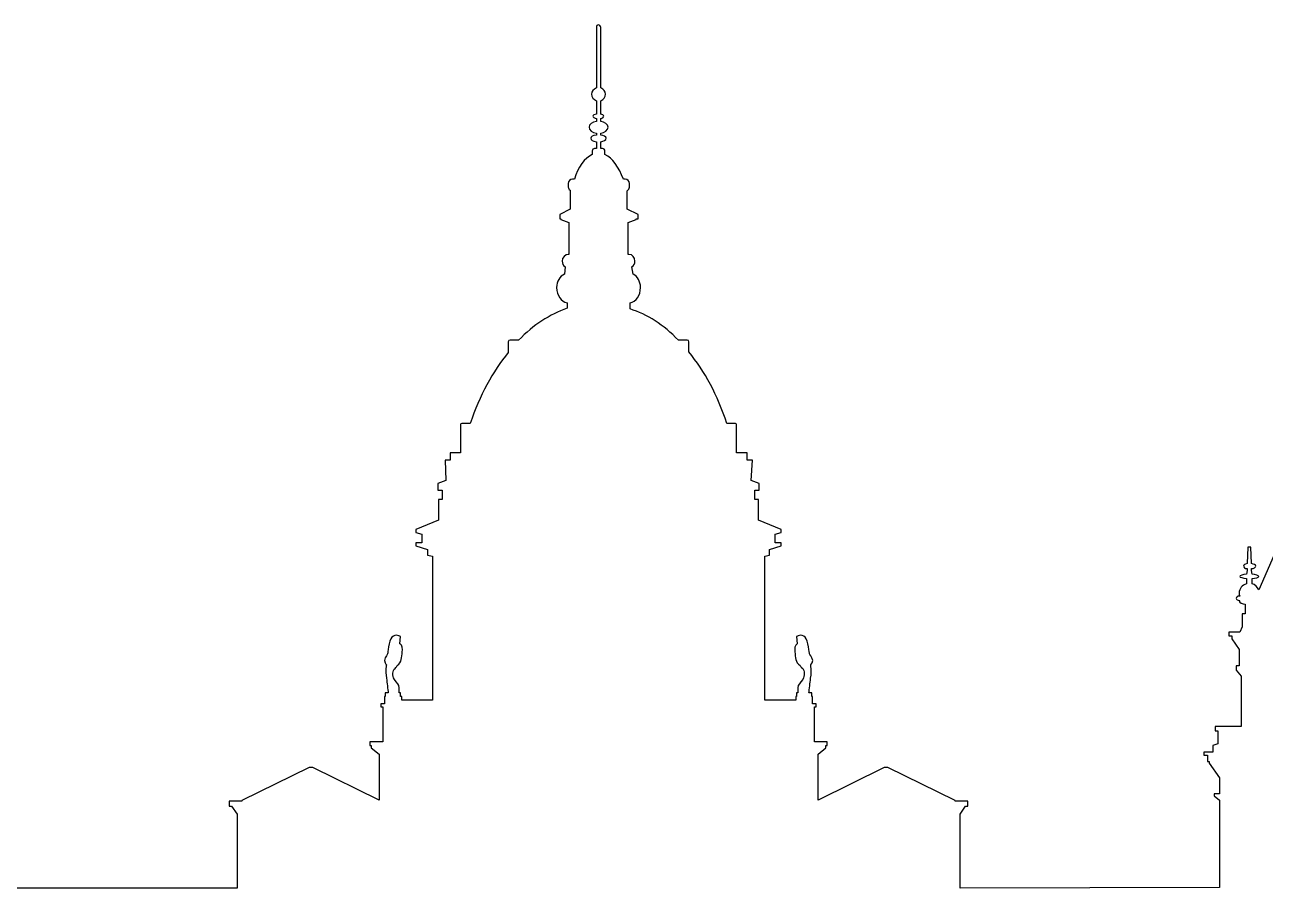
# Model space of a CAD drawing. Extents: x -1462 to 1445, y -1837 to 1335.
# Drawn here: x -1087.1 to -962, y 1157.8 to 1244.8 of the extents above; entities that cross this region are included whole.
import ezdxf

# ---------------------------------------------------------------- set-up
doc = ezdxf.new("R2010")
doc.units = 0
doc.layers.add('Calque_1', color=7, linetype='CONTINUOUS')

msp = doc.modelspace()

# ---------------------------------------------------------------- linework, layer by layer
at = {"layer": 'Calque_1', "color": 1}
for p, q in [((-1029.478494, 1244.603153), (-1029.478494, 1238.491603)), ((-1029.046296, 1238.491479), (-1029.046296, 1244.603153)), ((-1029.478494, 1237.194853), (-1029.478494, 1235.836703)), ((-1029.046296, 1235.836578), (-1029.046296, 1237.194728)), ((-1029.478494, 1235.405081), (-1029.478494, 1235.09625)), ((-1029.046296, 1235.096126), (-1029.046296, 1235.404957)), ((-1029.478494, 1233.922888), (-1029.478494, 1233.738074)), ((-1029.046296, 1233.737949), (-1029.046296, 1233.922764)), ((-1029.910744, 1232.133122), (-1029.910744, 1231.762262)), ((-1029.478494, 1232.379929), (-1029.663937, 1232.379929)), ((-1029.478494, 1233.059017), (-1029.478494, 1232.379929)), ((-1029.046296, 1232.379804), (-1029.046296, 1233.058892)), ((-1028.861477, 1232.379804), (-1029.046296, 1232.379804)), ((-1028.61467, 1231.762137), (-1028.61467, 1232.132997)), ((-1032.318074, 1228.861157), (-1032.318074, 1228.490302)), ((-1031.701057, 1229.292778), (-1031.886448, 1229.292778)), ((-1026.576927, 1229.292653), (-1026.762318, 1229.292653)), ((-1026.145301, 1228.490177), (-1026.145301, 1228.861032)), ((-1032.133307, 1228.182069), (-1032.133307, 1226.268249)), ((-1026.392108, 1226.268124), (-1026.392108, 1228.119951)), ((-1032.133307, 1226.268249), (-1033.182574, 1225.71258)), ((-1025.280852, 1225.712455), (-1026.392108, 1226.268124)), ((-1033.182574, 1225.71258), (-1033.182574, 1225.28033)), ((-1033.182574, 1225.28033), (-1033.059171, 1225.28033)), ((-1033.059171, 1225.28033), (-1033.059171, 1225.218337)), ((-1033.059171, 1225.218337), (-1032.25671, 1224.910104)), ((-1032.25671, 1224.910104), (-1032.25671, 1221.699534)), ((-1026.268704, 1224.909979), (-1025.466244, 1225.218212)), ((-1026.268704, 1221.699409), (-1026.268704, 1224.909979)), ((-1025.466244, 1225.218212), (-1025.466244, 1225.280205)), ((-1025.466244, 1225.280205), (-1025.280852, 1225.280205)), ((-1025.280852, 1225.280205), (-1025.280852, 1225.712455)), ((-1032.25671, 1221.699534), (-1032.318074, 1221.699534)), ((-1026.206717, 1221.699409), (-1026.268704, 1221.699409)), ((-1032.626921, 1220.464808), (-1032.68896, 1219.724324)), ((-1025.774467, 1219.7242), (-1025.89787, 1220.464683)), ((-1032.44153, 1216.822586), (-1032.44153, 1216.266948)), ((-1026.083261, 1216.204799), (-1026.083261, 1216.822461)), ((-1038.36812, 1212.871564), (-1038.36812, 1211.821621)), ((-1037.318852, 1213.056378), (-1038.182677, 1213.056378)), ((-1020.342057, 1213.056253), (-1021.206557, 1213.056253)), ((-1020.157289, 1211.88352), (-1020.157289, 1212.871439)), ((-1042.195603, 1204.660658), (-1043.060051, 1204.660658)), ((-1015.465358, 1204.660533), (-1016.329858, 1204.660533)), ((-1043.183403, 1204.537239), (-1043.183403, 1201.697529)), ((-1015.341954, 1201.697404), (-1015.341954, 1204.537114)), ((-1044.23267, 1200.956412), (-1044.726336, 1200.956412)), ((-1044.726336, 1200.956412), (-1044.66492, 1198.919209)), ((-1043.800472, 1201.697529), (-1044.23267, 1201.697529)), ((-1044.23267, 1201.697529), (-1044.23267, 1201.388667)), ((-1044.23267, 1201.388667), (-1044.23267, 1201.203255)), ((-1044.23267, 1201.203255), (-1044.23267, 1200.956412)), ((-1043.491626, 1201.697529), (-1043.800472, 1201.697529)), ((-1043.183403, 1201.697529), (-1043.491626, 1201.697529)), ((-1014.847717, 1201.697404), (-1015.341954, 1201.697404)), ((-1014.662897, 1201.697404), (-1014.847717, 1201.697404)), ((-1014.292063, 1201.697404), (-1014.662897, 1201.697404)), ((-1014.292063, 1201.388542), (-1014.292063, 1201.697404)), ((-1014.292063, 1200.956287), (-1014.292063, 1201.388542)), ((-1013.737033, 1200.956287), (-1014.292063, 1200.956287)), ((-1013.860437, 1198.919085), (-1013.737033, 1200.956287)), ((-1044.66492, 1198.919209), (-1045.467381, 1198.610378)), ((-1045.467381, 1198.610378), (-1045.467381, 1198.302145)), ((-1013.058028, 1198.610254), (-1013.860437, 1198.919085)), ((-1013.058028, 1198.30202), (-1013.058028, 1198.610254)), ((-1045.467381, 1198.302145), (-1045.467381, 1197.93129)), ((-1045.467381, 1197.93129), (-1045.035183, 1197.93129)), ((-1045.035183, 1197.93129), (-1045.035183, 1197.005395)), ((-1013.489603, 1197.00527), (-1013.489603, 1197.931165)), ((-1013.489603, 1197.931165), (-1013.058028, 1197.931165)), ((-1013.058028, 1197.931165), (-1013.058028, 1198.30202)), ((-1045.035183, 1197.005395), (-1045.405393, 1197.005395)), ((-1045.405393, 1197.005395), (-1045.405393, 1194.906163)), ((-1013.119392, 1197.00527), (-1013.489603, 1197.00527)), ((-1013.119392, 1194.906039), (-1013.119392, 1197.00527)), ((-1045.405393, 1194.906163), (-1047.689943, 1193.980237)), ((-1010.835414, 1193.980112), (-1013.119392, 1194.906039)), ((-1047.689943, 1193.980237), (-1047.689943, 1193.671406)), ((-1047.689943, 1193.671406), (-1047.072302, 1193.486592)), ((-1047.072302, 1193.486592), (-1047.072302, 1192.622092)), ((-1011.452484, 1193.486467), (-1010.835414, 1193.671281)), ((-1011.452484, 1192.621967), (-1011.452484, 1193.486467)), ((-1010.835414, 1193.671281), (-1010.835414, 1193.980112)), ((-1047.072302, 1192.622092), (-1047.689943, 1192.622092)), ((-1047.689943, 1192.622092), (-1047.689943, 1192.313261)), ((-1047.689943, 1192.313261), (-1046.516648, 1191.94303)), ((-1012.008137, 1191.942905), (-1010.835414, 1192.313136)), ((-1010.835414, 1192.621967), (-1011.452484, 1192.621967)), ((-1010.835414, 1192.313136), (-1010.835414, 1192.621967)), ((-963.795242, 1192.190268), (-963.856658, 1190.523307)), ((-963.486448, 1192.190268), (-963.795242, 1192.190268)), ((-963.42446, 1190.523307), (-963.486448, 1192.190268)), ((-1046.516648, 1191.94303), (-1046.516648, 1191.38736)), ((-1046.516648, 1191.38736), (-1046.023034, 1191.263941)), ((-1046.023034, 1191.263941), (-1046.023034, 1176.755918)), ((-1012.502375, 1191.263817), (-1012.008137, 1191.387236)), ((-1012.502375, 1176.755793), (-1012.502375, 1191.263817)), ((-1012.008137, 1191.387236), (-1012.008137, 1191.942905)), ((-960.893675, 1191.943461), (-962.683987, 1187.868443)), ((-963.856658, 1189.844198), (-963.918646, 1189.473988)), ((-963.856658, 1190.029693), (-963.856658, 1189.844198)), ((-963.42446, 1189.844198), (-963.42446, 1190.029693)), ((-963.363044, 1189.473988), (-963.42446, 1189.844198)), ((-963.918646, 1189.041738), (-963.918646, 1188.486084)), ((-963.363044, 1188.486084), (-963.363044, 1189.041738)), ((-964.042101, 1186.448851), (-964.042101, 1185.460947)), ((-964.042101, 1185.460947), (-964.350896, 1185.460947)), ((-964.350896, 1185.460947), (-964.350896, 1184.164768)), ((-964.597703, 1183.609115), (-965.708958, 1183.609115)), ((-965.708958, 1183.609115), (-965.708958, 1183.238281)), ((-964.350896, 1184.164768), (-964.597703, 1183.609115)), ((-1049.294812, 1182.435971), (-1049.232825, 1183.176454)), ((-1009.291961, 1183.17633), (-1009.230545, 1182.435846)), ((-965.708958, 1183.238281), (-965.400163, 1183.238281)), ((-965.400163, 1183.238281), (-965.400163, 1182.930058)), ((-965.400163, 1182.930058), (-964.659119, 1181.880115)), ((-964.659119, 1181.880115), (-964.659119, 1180.213778)), ((-964.659119, 1180.213778), (-964.967913, 1180.213778)), ((-964.967913, 1180.213778), (-964.967913, 1179.781528)), ((-964.967913, 1179.781528), (-964.474299, 1179.163835)), ((-964.474299, 1179.163835), (-964.474299, 1174.101485)), ((-1050.77633, 1177.126773), (-1050.838369, 1177.126773)), ((-1050.838369, 1177.126773), (-1050.838369, 1176.385692)), ((-1050.467535, 1177.496999), (-1050.77633, 1177.496999)), ((-1050.77633, 1177.496999), (-1050.77633, 1177.126773)), ((-1049.356228, 1177.496999), (-1049.356228, 1177.990675)), ((-1049.232825, 1177.496999), (-1049.356228, 1177.496999)), ((-1049.232825, 1177.126773), (-1049.232825, 1177.496999)), ((-1049.109421, 1177.126773), (-1049.232825, 1177.126773)), ((-1049.109421, 1176.755918), (-1049.109421, 1177.126773)), ((-1009.291961, 1177.126648), (-1009.353948, 1177.126648)), ((-1009.353948, 1177.126648), (-1009.353948, 1176.755793)), ((-1009.168505, 1177.496874), (-1009.291961, 1177.496874)), ((-1009.291961, 1177.496874), (-1009.291961, 1177.126648)), ((-1009.168505, 1177.99055), (-1009.168505, 1177.496874)), ((-1007.748404, 1177.496874), (-1008.05725, 1177.496874)), ((-1007.748404, 1177.126648), (-1007.748404, 1177.496874)), ((-1007.68704, 1177.126648), (-1007.748404, 1177.126648)), ((-1007.68704, 1176.385567), (-1007.68704, 1177.126648)), ((-1050.838369, 1176.385692), (-1051.20858, 1176.385692)), ((-1051.20858, 1176.385692), (-1051.20858, 1176.076861)), ((-1051.20858, 1176.076861), (-1051.023137, 1176.076861)), ((-1051.023137, 1176.076861), (-1051.023137, 1172.558058)), ((-1046.023034, 1176.755918), (-1049.109421, 1176.755918)), ((-1009.353948, 1176.755793), (-1012.502375, 1176.755793)), ((-1007.316829, 1176.385567), (-1007.68704, 1176.385567)), ((-1007.501649, 1172.557933), (-1007.501649, 1176.076736)), ((-1007.501649, 1176.076736), (-1007.316829, 1176.076736)), ((-1007.316829, 1176.076736), (-1007.316829, 1176.385567)), ((-964.474299, 1174.101485), (-967.067124, 1174.101485)), ((-967.067124, 1174.101485), (-967.067124, 1173.669858)), ((-967.067124, 1173.669858), (-966.820265, 1173.669858)), ((-966.820265, 1173.669858), (-966.820265, 1172.373108)), ((-1051.023137, 1172.558058), (-1052.319835, 1172.558058)), ((-1052.319835, 1172.558058), (-1052.319835, 1172.187832)), ((-1052.319835, 1172.187832), (-1052.196431, 1172.187832)), ((-1052.196431, 1172.187832), (-1052.196431, 1171.940993)), ((-1006.205522, 1172.557933), (-1007.501649, 1172.557933)), ((-1006.328926, 1171.940869), (-1006.328926, 1172.187707)), ((-1006.328926, 1172.187707), (-1006.205522, 1172.187707)), ((-1006.205522, 1172.187707), (-1006.205522, 1172.557933)), ((-966.820265, 1172.373108), (-967.313879, 1172.187665)), ((-967.313879, 1172.187665), (-967.313879, 1171.508608)), ((-1052.196431, 1171.940993), (-1051.394023, 1171.323331)), ((-1051.394023, 1171.323331), (-1051.394023, 1166.693221)), ((-1007.131386, 1171.323207), (-1006.328926, 1171.940869)), ((-1007.131386, 1166.693097), (-1007.131386, 1171.323207)), ((-967.313879, 1171.508608), (-968.239743, 1171.508608)), ((-968.239743, 1171.508608), (-968.239743, 1171.200333)), ((-968.239743, 1171.200333), (-967.869533, 1171.200333)), ((-967.869533, 1171.200333), (-967.869533, 1170.58264)), ((-1058.431245, 1169.965181), (-1065.221711, 1166.631795)), ((-1058.061034, 1169.965181), (-1058.431245, 1169.965181)), ((-1051.394023, 1166.693221), (-1058.061034, 1169.965181)), ((-1000.464375, 1169.965056), (-1007.131386, 1166.693097)), ((-1000.094113, 1169.965056), (-1000.464375, 1169.965056)), ((-993.303074, 1166.63167), (-1000.094113, 1169.965056)), ((-967.869533, 1170.58264), (-967.68409, 1170.58264)), ((-967.68409, 1170.58264), (-967.68409, 1170.397873)), ((-967.68409, 1170.397873), (-966.634874, 1168.91568)), ((-966.634874, 1168.91568), (-966.634874, 1167.310706)), ((-966.634874, 1167.310706), (-967.190476, 1167.310706)), ((-967.190476, 1167.310706), (-967.190476, 1167.125263)), ((-967.190476, 1167.125263), (-966.634874, 1166.693637)), ((-1065.221711, 1166.569802), (-1066.518409, 1166.569802)), ((-1066.518409, 1166.569802), (-1066.518409, 1166.076157)), ((-1066.518409, 1166.076157), (-1066.271602, 1166.076157)), ((-1066.271602, 1166.076157), (-1065.715949, 1165.273644)), ((-1065.221711, 1166.631795), (-1065.221711, 1166.569802)), ((-993.303074, 1166.569678), (-993.303074, 1166.63167)), ((-992.007, 1166.569678), (-993.303074, 1166.569678)), ((-992.809408, 1165.27352), (-992.253807, 1166.076032)), ((-992.253807, 1166.076032), (-992.007, 1166.076032)), ((-992.007, 1166.076032), (-992.007, 1166.569678)), ((-966.634874, 1166.693637), (-966.634874, 1157.865064)), ((-1065.715949, 1165.273644), (-1065.715949, 1157.803227)), ((-992.809408, 1157.803102), (-992.809408, 1165.27352)), ((-1065.715949, 1157.803227), (-1091.890488, 1157.803237)), ((-966.634874, 1157.865064), (-992.809408, 1157.803102))]:
    msp.add_line(p, q, dxfattribs=at)
for points in [[(-1029.293727, 1244.849991), (-1029.417182, 1244.849991), (-1029.478494, 1244.726635), (-1029.478494, 1244.603153)], [(-1029.046296, 1244.603153), (-1029.046296, 1244.726635), (-1029.170219, 1244.849991), (-1029.293727, 1244.849991)], [(-1029.478494, 1238.491603), (-1029.787185, 1238.368153), (-1029.972732, 1238.120873), (-1029.972732, 1237.873941)], [(-1028.55263, 1237.873817), (-1028.55263, 1238.120748), (-1028.737606, 1238.368028), (-1029.046296, 1238.491479)], [(-1029.972732, 1237.873941), (-1029.972732, 1237.565266), (-1029.787185, 1237.318335), (-1029.478494, 1237.194853)], [(-1029.046296, 1237.194728), (-1028.737606, 1237.31821), (-1028.55263, 1237.565142), (-1028.55263, 1237.873817)], [(-1029.478494, 1235.09625), (-1029.91064, 1235.034512), (-1030.219539, 1234.787513), (-1030.219539, 1234.540581)], [(-1029.478494, 1235.836703), (-1029.663678, 1235.836703), (-1029.848705, 1235.713632), (-1029.848705, 1235.651888)], [(-1029.848705, 1235.651888), (-1029.848705, 1235.528438), (-1029.663678, 1235.466825), (-1029.478494, 1235.405081)], [(-1028.738073, 1235.651764), (-1028.738073, 1235.713507), (-1028.861061, 1235.836578), (-1029.046296, 1235.836578)], [(-1029.046296, 1235.404957), (-1028.861061, 1235.404957), (-1028.738073, 1235.528313), (-1028.738073, 1235.651764)], [(-1028.305823, 1234.540457), (-1028.305823, 1234.787388), (-1028.61415, 1235.034388), (-1029.046296, 1235.096126)], [(-1030.219539, 1234.540581), (-1030.219539, 1234.231906), (-1029.91064, 1233.984632), (-1029.478494, 1233.922888)], [(-1029.478494, 1233.738074), (-1029.848913, 1233.676362), (-1030.034148, 1233.552725), (-1030.034148, 1233.429243)], [(-1030.034148, 1233.429243), (-1030.034148, 1233.244049), (-1029.848913, 1233.120755), (-1029.478494, 1233.059017)], [(-1029.046296, 1233.922764), (-1028.61415, 1233.984507), (-1028.305823, 1234.231782), (-1028.305823, 1234.540457)], [(-1028.490643, 1233.429118), (-1028.490643, 1233.5526), (-1028.737606, 1233.676237), (-1029.046296, 1233.737949)], [(-1029.046296, 1233.058892), (-1028.737606, 1233.12063), (-1028.490643, 1233.243925), (-1028.490643, 1233.429118)], [(-1029.663937, 1232.379929), (-1029.787393, 1232.379929), (-1029.910744, 1232.256572), (-1029.910744, 1232.133122)], [(-1028.61467, 1232.132997), (-1028.61467, 1232.256447), (-1028.738021, 1232.379804), (-1028.861477, 1232.379804)], [(-1029.910744, 1231.762262), (-1030.651529, 1231.453592), (-1031.330638, 1230.465766), (-1031.701057, 1229.292778)], [(-1026.762318, 1229.292653), (-1027.194464, 1230.465641), (-1027.873885, 1231.453467), (-1028.61467, 1231.762137)], [(-1031.886448, 1229.292778), (-1032.133411, 1229.292778), (-1032.318074, 1229.108089), (-1032.318074, 1228.861157)], [(-1032.318074, 1228.490302), (-1032.318074, 1228.366821), (-1032.256762, 1228.243807), (-1032.133307, 1228.182069)], [(-1026.145301, 1228.861032), (-1026.145301, 1229.107964), (-1026.329964, 1229.292653), (-1026.576927, 1229.292653)], [(-1026.392108, 1228.119951), (-1026.268652, 1228.181658), (-1026.145301, 1228.366696), (-1026.145301, 1228.490177)], [(-1032.318074, 1221.699534), (-1032.626765, 1221.699534), (-1032.935715, 1221.39089), (-1032.935715, 1221.020477)], [(-1032.935715, 1221.020477), (-1032.935715, 1220.773514), (-1032.812156, 1220.526546), (-1032.626921, 1220.464808)], [(-1025.589647, 1221.020352), (-1025.589647, 1221.390765), (-1025.836298, 1221.699409), (-1026.206717, 1221.699409)], [(-1025.89787, 1220.464683), (-1025.712635, 1220.526421), (-1025.589647, 1220.773389), (-1025.589647, 1221.020352)], [(-1032.68896, 1219.724324), (-1033.182782, 1219.477387), (-1033.491369, 1218.982926), (-1033.491369, 1218.365576)], [(-1025.033993, 1218.365452), (-1025.033993, 1218.982802), (-1025.34232, 1219.477263), (-1025.774467, 1219.7242)], [(-1033.491369, 1218.365576), (-1033.491369, 1217.563007), (-1032.997079, 1216.946067), (-1032.44153, 1216.822586)], [(-1026.083261, 1216.822461), (-1025.465932, 1216.945942), (-1025.033993, 1217.562882), (-1025.033993, 1218.365452)], [(-1032.44153, 1216.266948), (-1034.17001, 1215.649598), (-1035.837231, 1214.599748), (-1037.318852, 1213.056378)], [(-1021.206557, 1213.056253), (-1022.688132, 1214.599623), (-1024.354781, 1215.649192), (-1026.083261, 1216.204799)], [(-1038.182677, 1213.056378), (-1038.306132, 1213.056378), (-1038.36812, 1212.995045), (-1038.36812, 1212.871564)], [(-1020.157289, 1212.871439), (-1020.157289, 1212.99492), (-1020.218653, 1213.056253), (-1020.342057, 1213.056253)], [(-1038.36812, 1211.821621), (-1039.911417, 1209.907837), (-1041.269583, 1207.438728), (-1042.195603, 1204.660658)], [(-1016.329858, 1204.660533), (-1017.255826, 1207.500341), (-1018.552212, 1209.907993), (-1020.157289, 1211.88352)], [(-1043.060051, 1204.660658), (-1043.121727, 1204.660658), (-1043.183403, 1204.598982), (-1043.183403, 1204.537239)], [(-1015.341954, 1204.537114), (-1015.341954, 1204.598857), (-1015.40363, 1204.660533), (-1015.465358, 1204.660533)], [(-963.856658, 1190.523307), (-964.103621, 1190.461579), (-964.227492, 1190.399956), (-964.227492, 1190.276448)], [(-964.227492, 1190.276448), (-964.227492, 1190.153045), (-964.103621, 1190.029693), (-963.856658, 1190.029693)], [(-962.992834, 1190.276448), (-962.992834, 1190.399956), (-963.177497, 1190.461579), (-963.42446, 1190.523307)], [(-963.42446, 1190.029693), (-963.177497, 1190.029693), (-962.992834, 1190.153045), (-962.992834, 1190.276448)], [(-963.918646, 1188.486084), (-964.350792, 1188.362577), (-964.659119, 1187.992314), (-964.659119, 1187.560158)], [(-963.918646, 1189.473988), (-964.289064, 1189.41226), (-964.597703, 1189.350636), (-964.597703, 1189.227181)], [(-964.597703, 1189.227181), (-964.597703, 1189.165453), (-964.289064, 1189.041738), (-963.918646, 1189.041738)], [(-962.683987, 1189.227181), (-962.683987, 1189.350636), (-962.992678, 1189.41226), (-963.363044, 1189.473988)], [(-963.363044, 1189.041738), (-962.992678, 1189.041738), (-962.683987, 1189.103725), (-962.683987, 1189.227181)], [(-962.683987, 1187.868443), (-962.807495, 1188.177082), (-963.054354, 1188.424356), (-963.363044, 1188.486084)], [(-964.597703, 1187.251311), (-964.844666, 1187.251311), (-964.967913, 1187.12796), (-964.967913, 1187.004504)], [(-964.659119, 1187.560158), (-964.659119, 1187.436702), (-964.659119, 1187.374767), (-964.597703, 1187.251311)], [(-964.967913, 1187.004504), (-964.967913, 1186.942776), (-964.844666, 1186.819061), (-964.597703, 1186.819061)], [(-964.597703, 1186.819061), (-964.597703, 1186.757177), (-964.659119, 1186.757697), (-964.659119, 1186.757697)], [(-964.659119, 1186.757697), (-964.659119, 1186.572462), (-964.35074, 1186.448851), (-964.042101, 1186.448851)], [(-1049.232825, 1183.176454), (-1049.232825, 1183.176454), (-1049.726906, 1183.485446), (-1050.097325, 1183.115028)], [(-1008.427461, 1183.114903), (-1008.797879, 1183.485322), (-1009.291961, 1183.17633), (-1009.291961, 1183.17633)], [(-1050.097325, 1183.115028), (-1050.405963, 1182.744615), (-1050.529523, 1181.448052), (-1050.529523, 1181.448052)], [(-1049.048057, 1181.818278), (-1048.986277, 1182.250434), (-1049.294812, 1182.435971), (-1049.294812, 1182.435971)], [(-1009.230545, 1182.435846), (-1009.230545, 1182.435846), (-1009.53908, 1182.25031), (-1009.477352, 1181.818153)], [(-1007.995834, 1181.447927), (-1007.995834, 1181.447927), (-1008.118822, 1182.74449), (-1008.427461, 1183.114903)], [(-1050.77633, 1181.015802), (-1050.961565, 1180.645389), (-1050.652926, 1180.336714), (-1050.652926, 1180.336745)], [(-1050.529523, 1181.448052), (-1050.529523, 1181.448052), (-1050.591147, 1181.324477), (-1050.77633, 1181.015802)], [(-1049.418268, 1180.398737), (-1049.048057, 1180.707413), (-1049.109785, 1181.324415), (-1049.048057, 1181.818278)], [(-1009.477352, 1181.818153), (-1009.415624, 1181.32429), (-1009.477352, 1180.707288), (-1009.106518, 1180.398613)], [(-1007.748404, 1181.015677), (-1007.933639, 1181.324352), (-1007.995834, 1181.447927), (-1007.995834, 1181.447927)], [(-1007.872483, 1180.33662), (-1007.872483, 1180.33662), (-1007.501493, 1180.645264), (-1007.748404, 1181.015677)], [(-1050.652926, 1180.336745), (-1050.652926, 1180.336745), (-1050.776382, 1179.781138), (-1050.652926, 1178.978563)], [(-1049.850466, 1178.855175), (-1050.097429, 1179.225594), (-1050.035389, 1179.781294), (-1049.788478, 1179.966487)], [(-1049.788478, 1179.966487), (-1049.603295, 1180.089969), (-1049.726906, 1180.151806), (-1049.418268, 1180.398737)], [(-1009.106518, 1180.398613), (-1008.797827, 1180.151681), (-1008.921854, 1180.089844), (-1008.674891, 1179.966363)], [(-1008.674891, 1179.966363), (-1008.489708, 1179.781169), (-1008.42798, 1179.225469), (-1008.674891, 1178.85505)], [(-1007.872483, 1178.978438), (-1007.748975, 1179.781013), (-1007.872483, 1180.33662), (-1007.872483, 1180.33662)], [(-1050.652926, 1178.978563), (-1050.591199, 1178.4847), (-1050.529263, 1177.867417), (-1050.467535, 1177.496999)], [(-1049.356228, 1177.990675), (-1049.356228, 1178.361094), (-1049.603555, 1178.484762), (-1049.850466, 1178.855175)], [(-1008.674891, 1178.85505), (-1008.921854, 1178.484637), (-1009.168505, 1178.360969), (-1009.168505, 1177.99055)], [(-1008.05725, 1177.496874), (-1007.995523, 1177.867292), (-1007.934158, 1178.484575), (-1007.872483, 1178.978438)]]:
    msp.add_open_spline(points, degree=3, dxfattribs=at)

doc.saveas('drawing.dxf')
